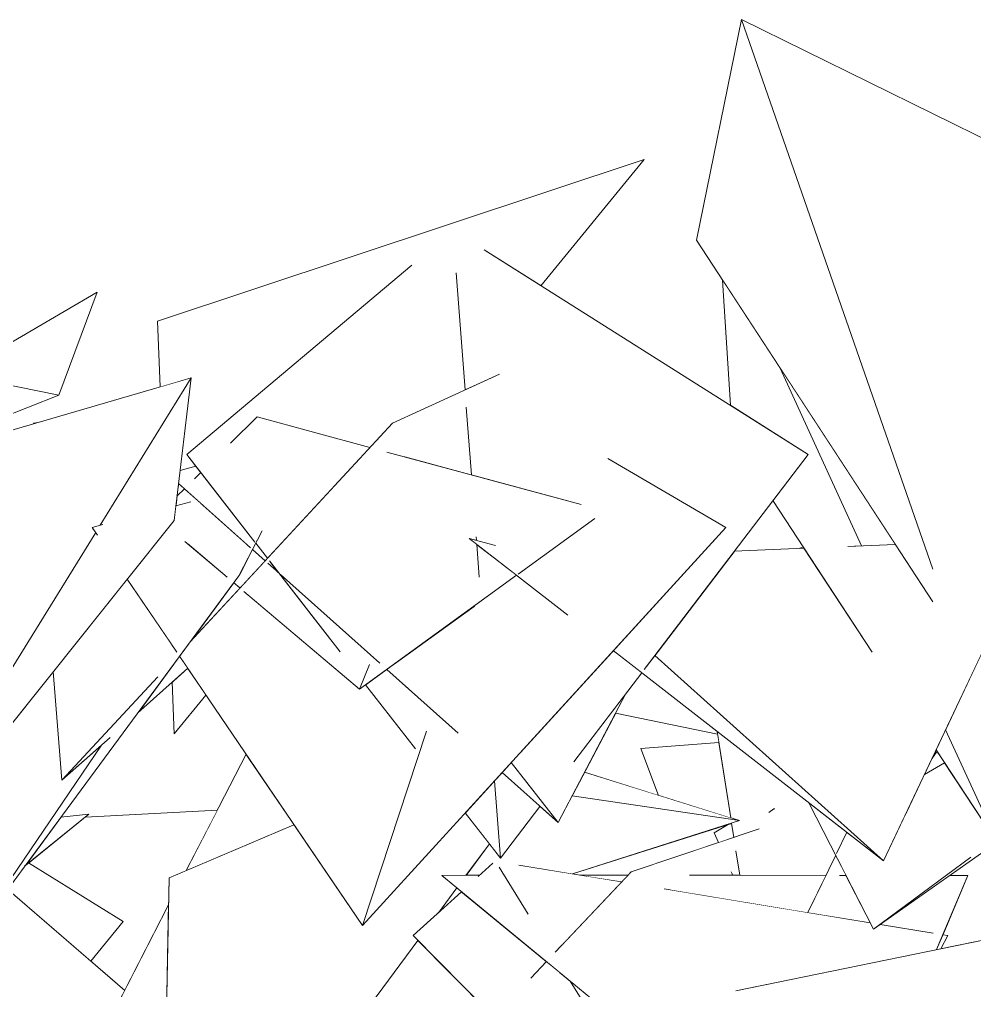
# Model space of a CAD drawing. Header units: millimetres. Extents: x -9413 to 8527, y -300 to 11224.
# Drawn here: x -7199 to -6655, y 5520 to 6073 of the extents above; entities that cross this region are included whole.
import ezdxf

# ---------------------------------------------------------------- set-up
doc = ezdxf.new("R2010")
doc.units = ezdxf.units.MM
doc.header["$MEASUREMENT"] = 0
doc.linetypes.add('Wipeout_Contour', pattern=[1000, 0, -1000])
doc.layers.add('Interior - Furniture', color=7, linetype='Continuous')
doc.layers.add('Interior - Furniture _Pen_No__4', color=7, linetype='Continuous', lineweight=20, true_color=0x029e21)

# ---------------------------------------------------------------- blocks, each defined once
blk = doc.blocks.new('Section Elem_40_6')
at = {"color": 254, "linetype": 'Wipeout_Contour', "lineweight": 0, "ltscale": 56228.613606}
blk.add_wipeout([(-7347.7, 5893.77), (-7430.23, 5810.29), (-7422.43, 5785.64), (-7375.1, 5788.94), (-7294.55, 5812.4), (-7176.5, 5858.88)], dxfattribs=at).dxf.layer = 'Interior - Furniture'
at = {"color": 254, "linetype": 'Wipeout_Contour', "lineweight": 0, "ltscale": 36709.226764}
blk.add_wipeout([(-7108.37, 5808.6), (-7108.54, 5807.17), (-7105.59, 5804.99), (-7104.99, 5805.58)], dxfattribs=at).dxf.layer = 'Interior - Furniture'
at = {"color": 254, "linetype": 'Wipeout_Contour', "lineweight": 0, "ltscale": 91497.047704}
blk.add_wipeout([(-7137.58, 5754.12), (-7109.32, 5712.45), (-7081.44, 5755.84), (-7104.65, 5775.45), (-7078.77, 5759.98), (-7069.73, 5774.06), (-7095.44, 5797.04), (-7101.42, 5798.05), (-7109.91, 5795.86), (-7110.92, 5787.47)], dxfattribs=at).dxf.layer = 'Interior - Furniture'
at = {"color": 254, "linetype": 'Wipeout_Contour', "lineweight": 0, "ltscale": 27597.821732}
blk.add_wipeout([(-7151.4, 5785.14), (-7157.54, 5783.56), (-7154.58, 5779.2)], dxfattribs=at).dxf.layer = 'Interior - Furniture'
at = {"color": 254, "linetype": 'Wipeout_Contour', "lineweight": 0, "ltscale": 26650.997276}
blk.add_wipeout([(-6754.89, 5771.51), (-6752.02, 5771.64), (-6752.55, 5772.45)], dxfattribs=at).dxf.layer = 'Interior - Furniture'
at = {"color": 254, "linetype": 'Wipeout_Contour', "lineweight": 0, "ltscale": 35400.432941}
blk.add_wipeout([(-6844.97, 5657.59), (-6834.95, 5630.81), (-6793.8, 5617.97), (-6800.57, 5661.01)], dxfattribs=at).dxf.layer = 'Interior - Furniture'
at = {"color": 254, "linetype": 'Wipeout_Contour', "lineweight": 0, "ltscale": 34989.44001}
blk.add_wipeout([(-6679.31, 5651.75), (-6683.55, 5642.77), (-6672.01, 5649.47), (-6676.35, 5656.1)], dxfattribs=at).dxf.layer = 'Interior - Furniture'
at = {"color": 254, "linetype": 'Wipeout_Contour', "lineweight": 0, "ltscale": 26401.470789}
blk.add_wipeout([(-6769.28, 5623.25), (-6772.01, 5621.08), (-6768.72, 5623.15)], dxfattribs=at).dxf.layer = 'Interior - Furniture'
at = {"color": 254, "linetype": 'Wipeout_Contour', "lineweight": 0, "ltscale": 34793.08322}
blk.add_wipeout([(-6712.55, 5554.65), (-6642.31, 5604.13), (-6643.18, 5605.45), (-6657.11, 5595.7)], dxfattribs=at).dxf.layer = 'Interior - Furniture'
at = {"color": 254, "linetype": 'Wipeout_Contour', "lineweight": 0, "ltscale": 45434.527688}
blk.add_wipeout([(-7205.69, 5577.36), (-7158.36, 5536.44), (-7139.84, 5559.04), (-7193.74, 5592.32), (-7196.03, 5590.47)], dxfattribs=at).dxf.layer = 'Interior - Furniture'
at = {"color": 254, "linetype": 'Wipeout_Contour', "lineweight": 0, "ltscale": 26383.097727}
blk.add_wipeout([(-6792.87, 5585.7), (-6793.34, 5585.32), (-6792.7, 5585.32)], dxfattribs=at).dxf.layer = 'Interior - Furniture'
at = {"color": 254, "linetype": 'Wipeout_Contour', "lineweight": 0, "ltscale": 44428.667301}
blk.add_wipeout([(-6972.04, 5548.19), (-7054.49, 5436.97), (-7054.36, 5429.24), (-7024.21, 5403.11), (-6928.7, 5504.39)], dxfattribs=at).dxf.layer = 'Interior - Furniture'
at = {"color": 254, "linetype": 'Wipeout_Contour', "lineweight": 0, "ltscale": 26527.041868}
blk.add_wipeout([(-6907.61, 5526.75), (-6890.88, 5529.66), (-6898.76, 5536.13)], dxfattribs=at).dxf.layer = 'Interior - Furniture'
at = {"color": 254, "linetype": 'Wipeout_Contour', "lineweight": 0, "ltscale": 44364.523027}
blk.add_wipeout([(-6787.67, 6073), (-6678.8, 5759.72), (-6650.04, 5776.01), (-6632.02, 5776.78), (-6532.66, 5947.25)], dxfattribs=at).dxf.layer = 'Interior - Furniture'
at = {"color": 254, "linetype": 'Wipeout_Contour', "lineweight": 0, "ltscale": 27866.145797}
blk.add_wipeout([(-7234.66, 5870.73), (-7176.5, 5858.88), (-7154.79, 5917.5)], dxfattribs=at).dxf.layer = 'Interior - Furniture'
at = {"color": 254, "linetype": 'Wipeout_Contour', "lineweight": 0, "ltscale": 26251.270566}
blk.add_wipeout([(-6679.31, 5651.75), (-6676.35, 5656.1), (-6676.87, 5656.89)], dxfattribs=at).dxf.layer = 'Interior - Furniture'
at = {"color": 254, "linetype": 'Wipeout_Contour', "lineweight": 0, "ltscale": 69941.141044}
blk.add_wipeout([(-6727.77, 5609.85), (-6749.27, 5626.59), (-6712.55, 5554.65), (-6657.11, 5595.7), (-6693.87, 5620.96), (-6706.83, 5593.56), (-6723.58, 5606.6), (-6733.66, 5597.66)], dxfattribs=at).dxf.layer = 'Interior - Furniture'
at = {"color": 254, "linetype": 'Wipeout_Contour', "lineweight": 0, "ltscale": 27327.898036}
blk.add_wipeout([(-7196.03, 5590.47), (-7159.38, 5620.1), (-7175.38, 5618.5)], dxfattribs=at).dxf.layer = 'Interior - Furniture'
at = {"color": 254, "linetype": 'Wipeout_Contour', "lineweight": 0, "ltscale": 105748.321205}
blk.add_wipeout([(-6850.61, 5587.19), (-6893.75, 5541.45), (-6880.19, 5536.98), (-6831.85, 5577.53), (-6827.81, 5576.87), (-6817.35, 5585.34), (-6793.34, 5585.32), (-6792.87, 5585.7), (-6793.53, 5587.2), (-6789.57, 5591.08), (-6790.87, 5599.34), (-6777.63, 5611.81)], dxfattribs=at).dxf.layer = 'Interior - Furniture'
at = {"color": 254, "linetype": 'Wipeout_Contour', "lineweight": 0, "ltscale": 99782.065216}
blk.add_wipeout([(-7314.07, 5346.4), (-7323.14, 5278.96), (-7147.46, 5502.03), (-7148.22, 5501.79), (-7139.02, 5519.71), (-7205.69, 5577.36), (-7234.09, 5538.82), (-7239.41, 5555.39), (-7291.64, 5513.16), (-7307.56, 5394.76), (-7284.19, 5382.86)], dxfattribs=at).dxf.layer = 'Interior - Furniture'
at = {"color": 254, "linetype": 'Wipeout_Contour', "lineweight": 0, "ltscale": 43618.996941}
blk.add_wipeout([(-6683.55, 5642.77), (-6693.87, 5620.96), (-6657.11, 5595.7), (-6643.18, 5605.45), (-6672.01, 5649.47)], dxfattribs=at).dxf.layer = 'Interior - Furniture'
at = {"color": 254, "linetype": 'Wipeout_Contour', "lineweight": 0, "ltscale": 61850.954352}
blk.add_wipeout([(-6794.72, 5614.59), (-6883.97, 5586.12), (-6879.7, 5585.41), (-6852.32, 5585.38), (-6850.61, 5587.19), (-6800.85, 5603.98), (-6803.25, 5609.48)], dxfattribs=at).dxf.layer = 'Interior - Furniture'
at = {"color": 254, "linetype": 'Wipeout_Contour', "lineweight": 0, "ltscale": 34423.148837}
blk.add_wipeout([(-6504.21, 5578.29), (-6791, 5519.53), (-6705.57, 5326.89), (-6664.58, 5339.47)], dxfattribs=at).dxf.layer = 'Interior - Furniture'
at = {"color": 254, "linetype": 'Wipeout_Contour', "lineweight": 0, "ltscale": 95493.070115}
blk.add_wipeout([(-6670.21, 5550.92), (-6674.1, 5543.48), (-6633.2, 5551.86), (-6612.49, 5609.48), (-6603.22, 5631.67), (-6640.78, 5605.21), (-6641.73, 5603.24), (-6642.31, 5604.13), (-6669.22, 5585.18), (-6658.8, 5585.16), (-6673.02, 5551.38)], dxfattribs=at).dxf.layer = 'Interior - Furniture'
at = {"color": 254, "linetype": 'Wipeout_Contour', "lineweight": 0, "ltscale": 44065.520192}
blk.add_wipeout([(-6794.72, 5614.59), (-6803.25, 5609.48), (-6800.85, 5603.98), (-6792.06, 5606.94), (-6793.34, 5615.04)], dxfattribs=at).dxf.layer = 'Interior - Furniture'
at = {"color": 254, "linetype": 'Wipeout_Contour', "lineweight": 0, "ltscale": 43742.443438}
blk.add_wipeout([(-6734.07, 5596.8), (-6749.88, 5564.04), (-6749.48, 5563.97), (-6731.93, 5585.25), (-6728.17, 5585.24)], dxfattribs=at).dxf.layer = 'Interior - Furniture'
at = {"color": 254, "linetype": 'Wipeout_Contour', "lineweight": 0, "ltscale": 35175.999396}
blk.add_wipeout([(-6793.53, 5587.2), (-6792.7, 5585.32), (-6788.66, 5585.31), (-6789.57, 5591.08)], dxfattribs=at).dxf.layer = 'Interior - Furniture'
at = {"color": 254, "linetype": 'Wipeout_Contour', "lineweight": 0, "ltscale": 26543.122757}
blk.add_wipeout([(-6852.32, 5585.38), (-6879.7, 5585.41), (-6855.97, 5581.51)], dxfattribs=at).dxf.layer = 'Interior - Furniture'
at = {"color": 254, "linetype": 'Wipeout_Contour', "lineweight": 0, "ltscale": 26270.905011}
blk.add_wipeout([(-6733.66, 5597.66), (-6723.58, 5606.6), (-6727.77, 5609.85)], dxfattribs=at).dxf.layer = 'Interior - Furniture'
at = {"color": 254, "linetype": 'Wipeout_Contour', "lineweight": 0, "ltscale": 35130.205065}
blk.add_wipeout([(-6827.81, 5576.87), (-6749.88, 5564.04), (-6739.64, 5585.26), (-6817.35, 5585.34)], dxfattribs=at).dxf.layer = 'Interior - Furniture'
at = {"color": 254, "linetype": 'Wipeout_Contour', "lineweight": 0, "ltscale": 52205.870333}
blk.add_wipeout([(-6774.05, 5523), (-6676.56, 5542.98), (-6658.8, 5585.16), (-6669.22, 5585.18), (-6708.82, 5557.28), (-6678.82, 5552.34)], dxfattribs=at).dxf.layer = 'Interior - Furniture'
at = {"layer": 'Interior - Furniture _Pen_No__4', "linetype": 'Continuous'}
blk.add_line((-6658.8, 5585.16), (-6669.22, 5585.18), dxfattribs=at)
at = {"color": 254, "linetype": 'Wipeout_Contour', "lineweight": 0, "ltscale": 34955.374269}
blk.add_wipeout([(-6731.93, 5585.25), (-6749.48, 5563.97), (-6714.36, 5558.19), (-6728.17, 5585.24)], dxfattribs=at).dxf.layer = 'Interior - Furniture'
at = {"layer": 'Interior - Furniture _Pen_No__4', "linetype": 'Continuous'}
blk.add_line((-6728.17, 5585.24), (-6731.93, 5585.25), dxfattribs=at)
at = {"color": 254, "linetype": 'Wipeout_Contour', "lineweight": 0, "ltscale": 114924.81402}
blk.add_wipeout([(-6958.43, 5585.16), (-6740.8, 5406.34), (-6741.27, 5407.38), (-6841.79, 5502.14), (-6880.19, 5536.98), (-6893.75, 5541.45), (-6889.77, 5545.67), (-6909.13, 5563.24), (-6937.63, 5584.6), (-6936.74, 5585.4), (-6944.52, 5585.32), (-6944.68, 5585.11), (-6944.97, 5585.31)], dxfattribs=at).dxf.layer = 'Interior - Furniture'
at = {"color": 254, "linetype": 'Wipeout_Contour', "lineweight": 0, "ltscale": 143739.254643}
blk.add_wipeout([(-7003.67, 5556.61), (-6796.69, 5783.56), (-6863.8, 5822.78), (-6886.75, 5798.66), (-6879.06, 5796.58), (-6897.36, 5787.51), (-6917.34, 5766.5), (-6871.36, 5788.56), (-6912.01, 5759.06), (-6886.57, 5733.46), (-6915.86, 5756.26), (-6939.2, 5739.33), (-6959.8, 5686.07), (-6949.12, 5666.24), (-6962.76, 5678.43), (-6967.11, 5667.17)], dxfattribs=at).dxf.layer = 'Interior - Furniture'
at = {"color": 254, "linetype": 'Wipeout_Contour', "lineweight": 0, "ltscale": 26106.255548}
blk.add_wipeout([(-6744.27, 5409.19), (-6885.23, 5525.01), (-6775.46, 5349.49)], dxfattribs=at).dxf.layer = 'Interior - Furniture'
at = {"color": 254, "linetype": 'Wipeout_Contour', "lineweight": 0, "ltscale": 35778.161861}
blk.add_wipeout([(-6813.34, 5947.25), (-6678.73, 5741.09), (-6678.8, 5759.72), (-6787.67, 6073)], dxfattribs=at).dxf.layer = 'Interior - Furniture'
at = {"color": 254, "linetype": 'Wipeout_Contour', "lineweight": 0, "ltscale": 100844.850694}
blk.add_wipeout([(-6843.21, 5993.2), (-7120.26, 5901.08), (-7118.76, 5863.6), (-7101.09, 5868.75), (-7107.48, 5815.9), (-7098.5, 5818.46), (-7103.7, 5825.16), (-6975.58, 5933.03), (-6950.22, 5928.53), (-6934.31, 5941.63), (-6902.03, 5921.26)], dxfattribs=at).dxf.layer = 'Interior - Furniture'
at = {"color": 254, "linetype": 'Wipeout_Contour', "lineweight": 0, "ltscale": 72296.644919}
blk.add_wipeout([(-7107.8, 5710.21), (-7003.67, 5556.61), (-6967.11, 5667.17), (-6973.44, 5657.41), (-7001.78, 5693.91), (-7005.22, 5691.41), (-7068.65, 5745.03), (-7102.29, 5717.69)], dxfattribs=at).dxf.layer = 'Interior - Furniture'
at = {"color": 254, "linetype": 'Wipeout_Contour', "lineweight": 0, "ltscale": 44566.375421}
blk.add_wipeout([(-6914.55, 5654.33), (-6918.82, 5649.65), (-6892.22, 5615.38), (-6853.55, 5688.86), (-6883.08, 5650.08)], dxfattribs=at).dxf.layer = 'Interior - Furniture'
at = {"color": 254, "linetype": 'Wipeout_Contour', "lineweight": 0, "ltscale": 44347.88755}
blk.add_wipeout([(-6925.76, 5589.84), (-6909.13, 5563.24), (-6889.77, 5545.67), (-6855.97, 5581.51), (-6914.53, 5591.15)], dxfattribs=at).dxf.layer = 'Interior - Furniture'
at = {"layer": 'Interior - Furniture _Pen_No__4', "linetype": 'Continuous'}
for p in [(-6813.34, 5947.25), (-6532.66, 5947.25)]:
    blk.add_line(p, (-6787.67, 6073), dxfattribs=at)
at = {"color": 254, "linetype": 'Wipeout_Contour', "lineweight": 0, "ltscale": 27353.165761}
blk.add_wipeout([(-7076.97, 5752.06), (-7101.95, 5718.15), (-7073.38, 5749.03)], dxfattribs=at).dxf.layer = 'Interior - Furniture'
at = {"color": 254, "linetype": 'Wipeout_Contour', "lineweight": 0, "ltscale": 36404.614989}
blk.add_wipeout([(-7112.04, 5695.35), (-7110.86, 5665.85), (-7092.75, 5688), (-7103.12, 5703.3)], dxfattribs=at).dxf.layer = 'Interior - Furniture'
at = {"color": 254, "linetype": 'Wipeout_Contour', "lineweight": 0, "ltscale": 26755.447074}
blk.add_wipeout([(-6918.82, 5649.65), (-6924.09, 5643.87), (-6892.22, 5615.38)], dxfattribs=at).dxf.layer = 'Interior - Furniture'
at = {"color": 254, "linetype": 'Wipeout_Contour', "lineweight": 0, "ltscale": 87498.135025}
blk.add_wipeout([(-6880.19, 5536.98), (-6841.79, 5502.14), (-6790.32, 5517.99), (-6791, 5519.53), (-6774.05, 5523), (-6678.82, 5552.34), (-6708.82, 5557.28), (-6712.55, 5554.65), (-6714.36, 5558.19), (-6831.85, 5577.53)], dxfattribs=at).dxf.layer = 'Interior - Furniture'
at = {"color": 254, "linetype": 'Wipeout_Contour', "lineweight": 0, "ltscale": 36471.627708}
blk.add_wipeout([(-7066.26, 5770.96), (-7073.6, 5756.89), (-7068.78, 5754.01), (-7059.05, 5764.52)], dxfattribs=at).dxf.layer = 'Interior - Furniture'
at = {"color": 254, "linetype": 'Wipeout_Contour', "lineweight": 0, "ltscale": 35672.654781}
blk.add_wipeout([(-6924.09, 5643.87), (-6928.34, 5639.21), (-6925, 5595.03), (-6902.51, 5624.57)], dxfattribs=at).dxf.layer = 'Interior - Furniture'
at = {"color": 254, "linetype": 'Wipeout_Contour', "lineweight": 0, "ltscale": 61810.282284}
blk.add_wipeout([(-6974.74, 5550.92), (-6775.46, 5349.49), (-6885.23, 5525.01), (-6890.88, 5529.66), (-6907.61, 5526.75), (-6898.76, 5536.13), (-6947.18, 5575.93)], dxfattribs=at).dxf.layer = 'Interior - Furniture'
at = {"color": 254, "linetype": 'Wipeout_Contour', "lineweight": 0, "ltscale": 34711.711012}
blk.add_wipeout([(-6676.56, 5542.98), (-6674.1, 5543.48), (-6670.21, 5550.92), (-6673.02, 5551.38)], dxfattribs=at).dxf.layer = 'Interior - Furniture'
at = {"layer": 'Interior - Furniture _Pen_No__4', "linetype": 'Continuous'}
for p, q in [((-6676.56, 5542.98), (-6658.8, 5585.16)), ((-6791, 5519.53), (-6504.21, 5578.29)), ((-6714.36, 5558.19), (-6831.85, 5577.54)), ((-6678.62, 5552.3), (-6708.82, 5557.28)), ((-6674.1, 5543.48), (-6670.21, 5550.92)), ((-6670.21, 5550.92), (-6673.02, 5551.38)), ((-6907.61, 5526.75), (-6898.76, 5536.13)), ((-6885.23, 5525.01), (-6775.46, 5349.49))]:
    blk.add_line(p, q, dxfattribs=at)
at = {"color": 254, "linetype": 'Wipeout_Contour', "lineweight": 0, "ltscale": 36385.777068}
blk.add_wipeout([(-7062.34, 5750.16), (-7030.83, 5731.31), (-7051.07, 5757.38), (-7052.2, 5758.39)], dxfattribs=at).dxf.layer = 'Interior - Furniture'
at = {"color": 254, "linetype": 'Wipeout_Contour', "lineweight": 0, "ltscale": 26771.019001}
blk.add_wipeout([(-6928.34, 5639.21), (-6945.07, 5620.87), (-6925, 5595.03)], dxfattribs=at).dxf.layer = 'Interior - Furniture'
at = {"color": 254, "linetype": 'Wipeout_Contour', "lineweight": 0, "ltscale": 35581.247844}
blk.add_wipeout([(-6929.26, 5592.19), (-6937.63, 5584.6), (-6909.13, 5563.24), (-6925.76, 5589.84)], dxfattribs=at).dxf.layer = 'Interior - Furniture'
at = {"color": 254, "linetype": 'Wipeout_Contour', "lineweight": 0, "ltscale": 26731.017951}
blk.add_wipeout([(-6960.32, 5564), (-6947.18, 5575.93), (-6949.86, 5578.12)], dxfattribs=at).dxf.layer = 'Interior - Furniture'
at = {"color": 254, "linetype": 'Wipeout_Contour', "lineweight": 0, "ltscale": 145969.230738}
blk.add_wipeout([(-7152.31, 5659.46), (-7234.09, 5538.82), (-7074.1, 5755.94), (-7060.69, 5781.61), (-7064.86, 5775.13), (-7065.76, 5776.3), (-7067.34, 5771.93), (-7069.73, 5774.06), (-7078.77, 5759.98), (-7080.69, 5755.2), (-7081.44, 5755.84), (-7109.32, 5712.45), (-7112.31, 5716.85), (-7135.29, 5682.11), (-7120.22, 5698.39), (-7147.36, 5663.87)], dxfattribs=at).dxf.layer = 'Interior - Furniture'
at = {"color": 254, "linetype": 'Wipeout_Contour', "lineweight": 0, "ltscale": 106690.772678}
blk.add_wipeout([(-6931.31, 5603.15), (-6944.52, 5585.32), (-6936.74, 5585.4), (-6929.26, 5592.19), (-6925.76, 5589.84), (-6914.53, 5591.15), (-6883.97, 5586.12), (-6788.92, 5616.44), (-6884.24, 5630.54), (-6892.22, 5615.38), (-6902.51, 5624.57), (-6925, 5595.03)], dxfattribs=at).dxf.layer = 'Interior - Furniture'
at = {"layer": 'Interior - Furniture _Pen_No__4', "linetype": 'Continuous'}
for p, q in [((-6928.34, 5639.21), (-6925, 5595.03)), ((-6892.22, 5615.38), (-6924.09, 5643.87)), ((-6925, 5595.03), (-6902.51, 5624.57)), ((-6925.77, 5589.85), (-6909.13, 5563.23)), ((-6893.75, 5541.45), (-6850.61, 5587.19)), ((-6852.32, 5585.38), (-6879.7, 5585.41)), ((-6739.64, 5585.26), (-6817.36, 5585.34)), ((-6792.7, 5585.32), (-6793.53, 5587.21)), ((-6792.87, 5585.7), (-6793.34, 5585.32))]:
    blk.add_line(p, q, dxfattribs=at)
at = {"color": 254, "linetype": 'Wipeout_Contour', "lineweight": 0, "ltscale": 73301.171212}
blk.add_wipeout([(-7108.37, 5808.6), (-7067.34, 5771.93), (-7065.76, 5776.3), (-7086.6, 5803.14), (-7099.3, 5811.2), (-7095.66, 5814.8), (-7098.5, 5818.46), (-7107.48, 5815.9)], dxfattribs=at).dxf.layer = 'Interior - Furniture'
at = {"color": 254, "linetype": 'Wipeout_Contour', "lineweight": 0, "ltscale": 45695.170446}
blk.add_wipeout([(-7255.74, 5606.27), (-7234.09, 5538.82), (-7152.31, 5659.46), (-7174.77, 5639.44), (-7179.68, 5701.43)], dxfattribs=at).dxf.layer = 'Interior - Furniture'
at = {"color": 254, "linetype": 'Wipeout_Contour', "lineweight": 0, "ltscale": 27097.764594}
blk.add_wipeout([(-7103.96, 5587.99), (-7042.68, 5614.14), (-7069.9, 5654.31)], dxfattribs=at).dxf.layer = 'Interior - Furniture'
at = {"color": 254, "linetype": 'Wipeout_Contour', "lineweight": 0, "ltscale": 26600.897965}
blk.add_wipeout([(-6884.24, 5630.54), (-6788.92, 5616.44), (-6877.16, 5643.99)], dxfattribs=at).dxf.layer = 'Interior - Furniture'
at = {"color": 254, "linetype": 'Wipeout_Contour', "lineweight": 0, "ltscale": 27055.298681}
blk.add_wipeout([(-7148.22, 5501.79), (-7115.12, 5512.35), (-7114.02, 5568.39)], dxfattribs=at).dxf.layer = 'Interior - Furniture'
at = {"color": 254, "linetype": 'Wipeout_Contour', "lineweight": 0, "ltscale": 36474.794097}
blk.add_wipeout([(-7066.26, 5770.96), (-7059.05, 5764.52), (-7057.72, 5765.95), (-7064.39, 5774.53)], dxfattribs=at).dxf.layer = 'Interior - Furniture'
at = {"color": 254, "linetype": 'Wipeout_Contour', "lineweight": 0, "ltscale": 27325.422097}
blk.add_wipeout([(-7055.84, 5763.52), (-7057.55, 5763.18), (-7051.07, 5757.38)], dxfattribs=at).dxf.layer = 'Interior - Furniture'
at = {"color": 254, "linetype": 'Wipeout_Contour', "lineweight": 0, "ltscale": 27156.601704}
blk.add_wipeout([(-7050.3, 5756.69), (-6993.74, 5706.13), (-6992.19, 5711.35)], dxfattribs=at).dxf.layer = 'Interior - Furniture'
at = {"color": 254, "linetype": 'Wipeout_Contour', "lineweight": 0, "ltscale": 35994.180398}
blk.add_wipeout([(-6985.23, 5705.92), (-6989.8, 5702.61), (-6949.12, 5666.24), (-6959.8, 5686.07)], dxfattribs=at).dxf.layer = 'Interior - Furniture'
at = {"color": 254, "linetype": 'Wipeout_Contour', "lineweight": 0, "ltscale": 108248.391171}
blk.add_wipeout([(-6934.31, 5941.63), (-6950.22, 5928.53), (-6945.18, 5861.93), (-6925.61, 5870.91), (-6944.44, 5852.08), (-6941.52, 5813.46), (-6886.75, 5798.66), (-6863.8, 5822.78), (-6796.69, 5783.56), (-6858.66, 5715.61), (-6843.08, 5702.6), (-6749.74, 5825.16)], dxfattribs=at).dxf.layer = 'Interior - Furniture'
at = {"color": 254, "linetype": 'Wipeout_Contour', "lineweight": 0, "ltscale": 44991.298729}
blk.add_wipeout([(-7001.78, 5693.91), (-6973.44, 5657.41), (-6967.11, 5667.17), (-6962.76, 5678.43), (-6989.8, 5702.61)], dxfattribs=at).dxf.layer = 'Interior - Furniture'
at = {"layer": 'Interior - Furniture _Pen_No__4', "linetype": 'Continuous'}
blk.add_line((-6843.21, 5993.2), (-6902.03, 5921.26), dxfattribs=at)
at = {"color": 254, "linetype": 'Wipeout_Contour', "lineweight": 0, "ltscale": 118722.538311}
blk.add_wipeout([(-6975.58, 5933.03), (-7103.7, 5825.16), (-7064.86, 5775.13), (-7060.69, 5781.61), (-7064.39, 5774.53), (-7057.72, 5765.95), (-7018.35, 5808.51), (-7078.7, 5831.56), (-7063.62, 5846.47), (-6999.32, 5829.09), (-6986.46, 5842.98), (-6945.18, 5861.93), (-6950.22, 5928.53)], dxfattribs=at).dxf.layer = 'Interior - Furniture'
at = {"color": 254, "linetype": 'Wipeout_Contour', "lineweight": 0, "ltscale": 54090.743277}
blk.add_wipeout([(-6897.36, 5787.51), (-6938.85, 5778.15), (-6938.7, 5776.19), (-6927.74, 5773.28), (-6918.69, 5765.73), (-6917.34, 5766.5)], dxfattribs=at).dxf.layer = 'Interior - Furniture'
at = {"color": 254, "linetype": 'Wipeout_Contour', "lineweight": 0, "ltscale": 97183.738765}
blk.add_wipeout([(-6836.99, 5710.6), (-6706.83, 5593.56), (-6619.91, 5777.3), (-6650.04, 5776.01), (-6678.8, 5759.72), (-6678.73, 5741.09), (-6700.12, 5773.86), (-6727.12, 5772.7), (-6713.31, 5712.54), (-6752.02, 5771.64), (-6791.81, 5769.93)], dxfattribs=at).dxf.layer = 'Interior - Furniture'
at = {"color": 254, "linetype": 'Wipeout_Contour', "lineweight": 0, "ltscale": 35673.023772}
blk.add_wipeout([(-6914.55, 5654.33), (-6883.08, 5650.08), (-6844.51, 5700.72), (-6860.73, 5713.34)], dxfattribs=at).dxf.layer = 'Interior - Furniture'
at = {"layer": 'Interior - Furniture _Pen_No__4', "linetype": 'Continuous'}
for p, q in [((-7120.26, 5901.08), (-6843.21, 5993.2)), ((-6918.82, 5649.65), (-6892.22, 5615.38))]:
    blk.add_line(p, q, dxfattribs=at)
at = {"color": 254, "linetype": 'Wipeout_Contour', "lineweight": 0, "ltscale": 26663.263853}
blk.add_wipeout([(-6700.12, 5773.86), (-6765.65, 5874.21), (-6719.38, 5773.03)], dxfattribs=at).dxf.layer = 'Interior - Furniture'
at = {"color": 254, "linetype": 'Wipeout_Contour', "lineweight": 0, "ltscale": 78972.475679}
blk.add_wipeout([(-6619.91, 5777.3), (-6671.48, 5668.29), (-6641.73, 5603.24), (-6530.34, 5834), (-6585.04, 5857.39), (-6632.02, 5776.78), (-6628.88, 5776.91), (-6625.3, 5780.13), (-6627.69, 5776.96)], dxfattribs=at).dxf.layer = 'Interior - Furniture'
at = {"color": 254, "linetype": 'Wipeout_Contour', "lineweight": 0, "ltscale": 27226.836964}
blk.add_wipeout([(-6944.44, 5852.08), (-6980.39, 5823.97), (-6941.52, 5813.46)], dxfattribs=at).dxf.layer = 'Interior - Furniture'
at = {"color": 254, "linetype": 'Wipeout_Contour', "lineweight": 0, "ltscale": 27530.142092}
blk.add_wipeout([(-7109.24, 5801.38), (-7105.59, 5804.99), (-7108.54, 5807.17)], dxfattribs=at).dxf.layer = 'Interior - Furniture'
at = {"color": 254, "linetype": 'Wipeout_Contour', "lineweight": 0, "ltscale": 27406.884949}
blk.add_wipeout([(-7104.65, 5775.45), (-7080.69, 5755.2), (-7078.77, 5759.98)], dxfattribs=at).dxf.layer = 'Interior - Furniture'
at = {"color": 254, "linetype": 'Wipeout_Contour', "lineweight": 0, "ltscale": 27048.324796}
blk.add_wipeout([(-6938.53, 5773.9), (-6937.11, 5755.17), (-6924.07, 5762.65)], dxfattribs=at).dxf.layer = 'Interior - Furniture'
at = {"color": 254, "linetype": 'Wipeout_Contour', "lineweight": 0, "ltscale": 44405.210096}
blk.add_wipeout([(-6858.66, 5715.61), (-6860.73, 5713.34), (-6706.83, 5593.56), (-6836.99, 5710.6), (-6843.08, 5702.6)], dxfattribs=at).dxf.layer = 'Interior - Furniture'
at = {"layer": 'Interior - Furniture _Pen_No__4', "linetype": 'Continuous'}
for p, q in [((-6772.08, 5621.03), (-6769.28, 5623.25)), ((-6769.28, 5623.25), (-6768.71, 5623.15)), ((-6712.55, 5554.65), (-6749.27, 5626.59)), ((-6788.92, 5616.44), (-6883.97, 5586.12)), ((-6850.61, 5587.19), (-6777.62, 5611.82)), ((-6803.25, 5609.48), (-6794.72, 5614.59)), ((-6792.06, 5606.94), (-6793.34, 5615.04)), ((-6800.85, 5603.98), (-6803.25, 5609.48)), ((-6733.66, 5597.65), (-6727.77, 5609.85)), ((-6788.66, 5585.31), (-6790.87, 5599.34)), ((-6749.88, 5564.04), (-6734.07, 5596.8)), ((-6657.09, 5595.72), (-6712.55, 5554.65)), ((-6855.97, 5581.51), (-6914.57, 5591.16))]:
    blk.add_line(p, q, dxfattribs=at)
at = {"color": 254, "linetype": 'Wipeout_Contour', "lineweight": 0, "ltscale": 71312.924757}
blk.add_wipeout([(-6765.65, 5874.21), (-6798.44, 5924.42), (-6794.05, 5853.12), (-6749.74, 5825.16), (-6769.82, 5798.81), (-6713.31, 5712.54), (-6727.12, 5772.7), (-6719.38, 5773.03)], dxfattribs=at).dxf.layer = 'Interior - Furniture'
at = {"color": 254, "linetype": 'Wipeout_Contour', "lineweight": 0, "ltscale": 64346.53317}
blk.add_wipeout([(-7289.06, 5564.58), (-7110.92, 5787.47), (-7101.09, 5868.75), (-7153.01, 5784.73), (-7151.4, 5785.14), (-7154.58, 5779.2), (-7155.55, 5780.63)], dxfattribs=at).dxf.layer = 'Interior - Furniture'
at = {"color": 254, "linetype": 'Wipeout_Contour', "lineweight": 0, "ltscale": 108578.556432}
blk.add_wipeout([(-7006.14, 5803.85), (-7056.55, 5764.44), (-7016.29, 5712.59), (-6999.69, 5705.38), (-6996.1, 5708.24), (-7050.3, 5756.69), (-6992.19, 5711.35), (-6937.11, 5755.17), (-6938.53, 5773.9), (-6942.89, 5777.3), (-6938.7, 5776.19), (-6938.85, 5778.15)], dxfattribs=at).dxf.layer = 'Interior - Furniture'
at = {"color": 254, "linetype": 'Wipeout_Contour', "lineweight": 0, "ltscale": 45589.55817}
blk.add_wipeout([(-7076.97, 5752.06), (-7073.38, 5749.03), (-7068.78, 5754.01), (-7073.6, 5756.89), (-7074.1, 5755.94)], dxfattribs=at).dxf.layer = 'Interior - Furniture'
at = {"color": 254, "linetype": 'Wipeout_Contour', "lineweight": 0, "ltscale": 53237.842097}
blk.add_wipeout([(-6877.16, 5643.99), (-6834.95, 5630.81), (-6844.97, 5657.59), (-6800.57, 5661.01), (-6801.31, 5665.73), (-6859.41, 5677.73)], dxfattribs=at).dxf.layer = 'Interior - Furniture'
at = {"color": 254, "linetype": 'Wipeout_Contour', "lineweight": 0, "ltscale": 26194.918591}
blk.add_wipeout([(-6676.87, 5656.89), (-6641.73, 5603.24), (-6671.48, 5668.29)], dxfattribs=at).dxf.layer = 'Interior - Furniture'
at = {"layer": 'Interior - Furniture _Pen_No__4', "linetype": 'Continuous'}
for p, q in [((-6787.67, 6073), (-6678.79, 5759.69)), ((-6678.72, 5741.08), (-6813.34, 5947.25)), ((-6794.05, 5853.12), (-6798.44, 5924.42)), ((-6765.65, 5874.21), (-6719.38, 5773.03)), ((-6796.69, 5783.56), (-6863.81, 5822.79)), ((-6843.08, 5702.6), (-6749.74, 5825.16)), ((-6713.3, 5712.52), (-6769.82, 5798.81)), ((-6706.83, 5593.56), (-6619.91, 5777.3)), ((-6754.89, 5771.51), (-6752.55, 5772.45)), ((-6700.12, 5773.86), (-6727.12, 5772.7)), ((-6752.02, 5771.64), (-6791.81, 5769.93)), ((-6706.83, 5593.56), (-6860.73, 5713.34)), ((-6836.99, 5710.6), (-6706.83, 5593.56)), ((-6883.12, 5650.04), (-6844.51, 5700.72)), ((-6892.22, 5615.38), (-6853.55, 5688.86)), ((-6859.41, 5677.73), (-6801.31, 5665.73)), ((-6793.8, 5617.97), (-6801.55, 5667.28)), ((-6671.48, 5668.29), (-6641.73, 5603.24)), ((-6844.97, 5657.59), (-6800.57, 5661.01)), ((-6834.95, 5630.81), (-6844.97, 5657.59)), ((-6676.35, 5656.1), (-6679.31, 5651.75)), ((-6641.73, 5603.24), (-6676.87, 5656.89)), ((-6683.55, 5642.77), (-6672.01, 5649.47)), ((-6877.16, 5643.99), (-6788.92, 5616.44)), ((-6884.24, 5630.54), (-6788.92, 5616.44)), ((-6712.55, 5554.65), (-6642.31, 5604.13))]:
    blk.add_line(p, q, dxfattribs=at)
at = {"color": 254, "linetype": 'Wipeout_Contour', "lineweight": 0, "ltscale": 55362.957047}
blk.add_wipeout([(-7380.16, 5787.47), (-7289.06, 5564.58), (-7155.55, 5780.63), (-7157.54, 5783.56), (-7153.01, 5784.73), (-7101.09, 5868.75)], dxfattribs=at).dxf.layer = 'Interior - Furniture'
at = {"color": 254, "linetype": 'Wipeout_Contour', "lineweight": 0, "ltscale": 27011.793284}
blk.add_wipeout([(-6939.2, 5739.33), (-6985.23, 5705.92), (-6959.8, 5686.07)], dxfattribs=at).dxf.layer = 'Interior - Furniture'
at = {"layer": 'Interior - Furniture _Pen_No__4', "linetype": 'Continuous'}
for p, q in [((-7234.66, 5870.73), (-7154.79, 5917.5)), ((-7154.79, 5917.5), (-7176.5, 5858.88)), ((-7118.76, 5863.6), (-7120.26, 5901.08)), ((-7347.7, 5893.77), (-7176.5, 5858.88)), ((-7157.54, 5783.56), (-7151.39, 5785.15)), ((-7154.58, 5779.2), (-7157.54, 5783.56))]:
    blk.add_line(p, q, dxfattribs=at)
at = {"color": 254, "linetype": 'Wipeout_Contour', "lineweight": 0, "ltscale": 27794.196628}
blk.add_wipeout([(-7190.9, 5842.98), (-7190.87, 5842.6), (-7188.46, 5843.3)], dxfattribs=at).dxf.layer = 'Interior - Furniture'
at = {"color": 254, "linetype": 'Wipeout_Contour', "lineweight": 0, "ltscale": 72159.140539}
blk.add_wipeout([(-7005.22, 5691.41), (-6915.86, 5756.26), (-6924.07, 5762.65), (-6937.11, 5755.17), (-6992.19, 5711.35), (-6993.74, 5706.13), (-6996.1, 5708.24), (-6999.69, 5705.38)], dxfattribs=at).dxf.layer = 'Interior - Furniture'
at = {"color": 254, "linetype": 'Wipeout_Contour', "lineweight": 0, "ltscale": 27364.925587}
blk.add_wipeout([(-7174.77, 5639.44), (-7147.36, 5663.87), (-7120.22, 5698.39)], dxfattribs=at).dxf.layer = 'Interior - Furniture'
at = {"color": 254, "linetype": 'Wipeout_Contour', "lineweight": 0, "ltscale": 116140.627932}
blk.add_wipeout([(-7113.71, 5583.82), (-7118.31, 5350.86), (-6972.04, 5548.19), (-6974.74, 5550.92), (-6960.32, 5564), (-6949.86, 5578.12), (-6958.43, 5585.16), (-6944.97, 5585.31), (-6944.68, 5585.11), (-6931.31, 5603.15), (-6945.07, 5620.87), (-7003.67, 5556.61), (-7042.68, 5614.14)], dxfattribs=at).dxf.layer = 'Interior - Furniture'
at = {"layer": 'Interior - Furniture _Pen_No__4', "linetype": 'Continuous'}
for p, q in [((-7176.5, 5858.88), (-7294.55, 5812.4)), ((-7190.9, 5842.98), (-7188.46, 5843.3)), ((-7190.87, 5842.6), (-7190.9, 5842.98)), ((-6949.11, 5666.23), (-6989.8, 5702.61)), ((-6967.04, 5667.39), (-7003.67, 5556.61)), ((-6925, 5595.03), (-6945.07, 5620.87)), ((-6931.31, 5603.15), (-6944.68, 5585.11)), ((-6937.63, 5584.6), (-6929.26, 5592.19)), ((-6958.43, 5585.16), (-6944.96, 5585.31)), ((-6740.8, 5406.34), (-6958.43, 5585.16)), ((-6944.52, 5585.32), (-6936.74, 5585.4)), ((-6949.86, 5578.12), (-6960.32, 5564)), ((-6974.74, 5550.92), (-6947.18, 5575.93)), ((-6775.46, 5349.49), (-6974.74, 5550.92))]:
    blk.add_line(p, q, dxfattribs=at)
at = {"color": 254, "linetype": 'Wipeout_Contour', "lineweight": 0, "ltscale": 35993.221728}
blk.add_wipeout([(-6917.34, 5766.5), (-6918.69, 5765.73), (-6914.88, 5756.97), (-6871.36, 5788.56)], dxfattribs=at).dxf.layer = 'Interior - Furniture'
at = {"color": 254, "linetype": 'Wipeout_Contour', "lineweight": 0, "ltscale": 54394.483525}
blk.add_wipeout([(-7062.34, 5750.16), (-7071.12, 5747.11), (-7005.22, 5691.41), (-6999.69, 5705.38), (-7016.29, 5712.59), (-7030.83, 5731.31)], dxfattribs=at).dxf.layer = 'Interior - Furniture'
at = {"color": 254, "linetype": 'Wipeout_Contour', "lineweight": 0, "ltscale": 27343.136017}
blk.add_wipeout([(-7107.8, 5710.21), (-7131.59, 5677.93), (-7103.12, 5703.3)], dxfattribs=at).dxf.layer = 'Interior - Furniture'
at = {"color": 254, "linetype": 'Wipeout_Contour', "lineweight": 0, "ltscale": 81498.935782}
blk.add_wipeout([(-7161.47, 5618.42), (-7193.74, 5592.32), (-7139.84, 5559.04), (-7158.36, 5536.44), (-7139.02, 5519.71), (-7114.02, 5568.39), (-7113.71, 5583.82), (-7103.96, 5587.99), (-7086.23, 5622.51)], dxfattribs=at).dxf.layer = 'Interior - Furniture'
at = {"layer": 'Interior - Furniture _Pen_No__4', "linetype": 'Continuous'}
for p, q in [((-7003.67, 5556.61), (-7107.8, 5710.21)), ((-6999.68, 5705.39), (-7005.22, 5691.41)), ((-6973.4, 5657.36), (-7001.78, 5693.91)), ((-7103.96, 5587.99), (-7069.9, 5654.31)), ((-7161.47, 5618.42), (-7086.23, 5622.51)), ((-7196.03, 5590.47), (-7159.38, 5620.1)), ((-7159.38, 5620.1), (-7175.38, 5618.5)), ((-7113.71, 5583.82), (-7042.68, 5614.14)), ((-7139.84, 5559.04), (-7193.74, 5592.32)), ((-7118.31, 5350.86), (-7113.71, 5583.82)), ((-7139.02, 5519.71), (-7205.69, 5577.36)), ((-7148.22, 5501.79), (-7114.02, 5568.39)), ((-7158.36, 5536.44), (-7139.84, 5559.04)), ((-6972.04, 5548.19), (-7118.31, 5350.86))]:
    blk.add_line(p, q, dxfattribs=at)
at = {"color": 254, "linetype": 'Wipeout_Contour', "lineweight": 0, "ltscale": 54012.111881}
blk.add_wipeout([(-6927.74, 5773.28), (-6942.89, 5777.3), (-6886.57, 5733.46), (-6912.01, 5759.06), (-6914.88, 5756.97), (-6918.69, 5765.73)], dxfattribs=at).dxf.layer = 'Interior - Furniture'
at = {"color": 254, "linetype": 'Wipeout_Contour', "lineweight": 0, "ltscale": 45708.444323}
blk.add_wipeout([(-7179.68, 5701.43), (-7174.77, 5639.44), (-7135.29, 5682.11), (-7112.31, 5716.85), (-7137.58, 5754.12)], dxfattribs=at).dxf.layer = 'Interior - Furniture'
at = {"layer": 'Interior - Furniture _Pen_No__4', "linetype": 'Continuous'}
for p, q in [((-7289.06, 5564.58), (-7110.92, 5787.47)), ((-7155.55, 5780.63), (-7289.06, 5564.58)), ((-7109.32, 5712.45), (-7137.58, 5754.12)), ((-7174.77, 5639.44), (-7179.68, 5701.43)), ((-7103.12, 5703.3), (-7131.59, 5677.93)), ((-7174.77, 5639.44), (-7120.22, 5698.4)), ((-7110.86, 5665.85), (-7112.04, 5695.35)), ((-7092.75, 5688), (-7110.86, 5665.85)), ((-7147.35, 5663.88), (-7174.77, 5639.44)), ((-7152.31, 5659.46), (-7234.09, 5538.82))]:
    blk.add_line(p, q, dxfattribs=at)
at = {"color": 254, "linetype": 'Wipeout_Contour', "lineweight": 0, "ltscale": 136557.361734}
blk.add_wipeout([(-7102.29, 5717.69), (-7068.65, 5745.03), (-7071.12, 5747.11), (-7062.34, 5750.16), (-7052.2, 5758.39), (-7057.55, 5763.18), (-7055.84, 5763.52), (-7056.55, 5764.44), (-7006.14, 5803.85), (-6989.75, 5826.5), (-6980.39, 5823.97), (-6944.44, 5852.08), (-6925.61, 5870.91), (-6986.46, 5842.98), (-7101.95, 5718.15)], dxfattribs=at).dxf.layer = 'Interior - Furniture'
at = {"layer": 'Interior - Furniture _Pen_No__4', "linetype": 'Continuous'}
for p, q in [((-6950.22, 5928.56), (-6945.18, 5861.93)), ((-6986.46, 5842.98), (-6925.6, 5870.91)), ((-7074.1, 5755.94), (-7060.69, 5781.62)), ((-7080.69, 5755.2), (-7104.68, 5775.48)), ((-7057.72, 5765.95), (-7064.39, 5774.53)), ((-6938.53, 5773.9), (-6937.11, 5755.17)), ((-7059.05, 5764.52), (-7066.26, 5770.96)), ((-7051.07, 5757.38), (-7057.56, 5763.18)), ((-7016.28, 5712.58), (-7056.56, 5764.45)), ((-7234.09, 5538.82), (-7074.1, 5755.94)), ((-6993.74, 5706.13), (-7050.36, 5756.75)), ((-7005.22, 5691.41), (-6915.86, 5756.26)), ((-7073.38, 5749.03), (-7076.97, 5752.06)), ((-7005.22, 5691.41), (-7071.12, 5747.11))]:
    blk.add_line(p, q, dxfattribs=at)
at = {"color": 254, "linetype": 'Wipeout_Contour', "lineweight": 0, "ltscale": 36559.715595}
blk.add_wipeout([(-7078.7, 5831.56), (-7018.35, 5808.51), (-6999.32, 5829.09), (-7063.62, 5846.47)], dxfattribs=at).dxf.layer = 'Interior - Furniture'
at = {"color": 254, "linetype": 'Wipeout_Contour', "lineweight": 0, "ltscale": 45853.560159}
blk.add_wipeout([(-7109.91, 5795.86), (-7101.42, 5798.05), (-7095.44, 5797.04), (-7104.99, 5805.58), (-7109.24, 5801.38)], dxfattribs=at).dxf.layer = 'Interior - Furniture'
at = {"layer": 'Interior - Furniture _Pen_No__4', "linetype": 'Continuous'}
for p, q in [((-7078.71, 5831.55), (-7063.62, 5846.47)), ((-7109.24, 5801.38), (-7104.99, 5805.58)), ((-7109.91, 5795.86), (-7101.39, 5798.06))]:
    blk.add_line(p, q, dxfattribs=at)
at = {"color": 254, "linetype": 'Wipeout_Contour', "lineweight": 0, "ltscale": 45226.438607}
blk.add_wipeout([(-6989.75, 5826.5), (-7006.14, 5803.85), (-6938.85, 5778.15), (-6897.36, 5787.51), (-6879.06, 5796.58)], dxfattribs=at).dxf.layer = 'Interior - Furniture'
at = {"color": 254, "linetype": 'Wipeout_Contour', "lineweight": 0, "ltscale": 27507.775737}
blk.add_wipeout([(-7099.3, 5811.2), (-7086.6, 5803.14), (-7095.66, 5814.8)], dxfattribs=at).dxf.layer = 'Interior - Furniture'
at = {"layer": 'Interior - Furniture _Pen_No__4', "linetype": 'Continuous'}
for p, q in [((-6749.74, 5825.16), (-6934.32, 5941.64)), ((-7103.7, 5825.16), (-6975.56, 5933.04)), ((-7380.16, 5787.47), (-7101.09, 5868.75)), ((-7101.09, 5868.75), (-7153.01, 5784.73)), ((-7110.92, 5787.47), (-7101.09, 5868.75)), ((-6944.44, 5852.08), (-6941.52, 5813.46)), ((-7063.62, 5846.47), (-6999.32, 5829.09)), ((-7101.95, 5718.15), (-6986.46, 5842.98)), ((-7064.85, 5775.13), (-7103.7, 5825.16)), ((-6989.75, 5826.5), (-6879.04, 5796.58)), ((-7107.48, 5815.9), (-7098.5, 5818.46)), ((-7099.31, 5811.2), (-7095.66, 5814.8)), ((-7067.34, 5771.92), (-7108.37, 5808.6)), ((-6914.88, 5756.97), (-6871.33, 5788.57)), ((-7003.67, 5556.61), (-6796.69, 5783.56)), ((-6886.56, 5733.45), (-6942.89, 5777.3)), ((-6942.89, 5777.3), (-6927.74, 5773.28)), ((-6938.85, 5778.17), (-6938.7, 5776.19))]:
    blk.add_line(p, q, dxfattribs=at)

msp = doc.modelspace()

# ---------------------------------------------------------------- block references
at = {"layer": 'Interior - Furniture'}
msp.add_blockref('Section Elem_40_6', (0, 0), dxfattribs=at)

doc.saveas('drawing.dxf')
